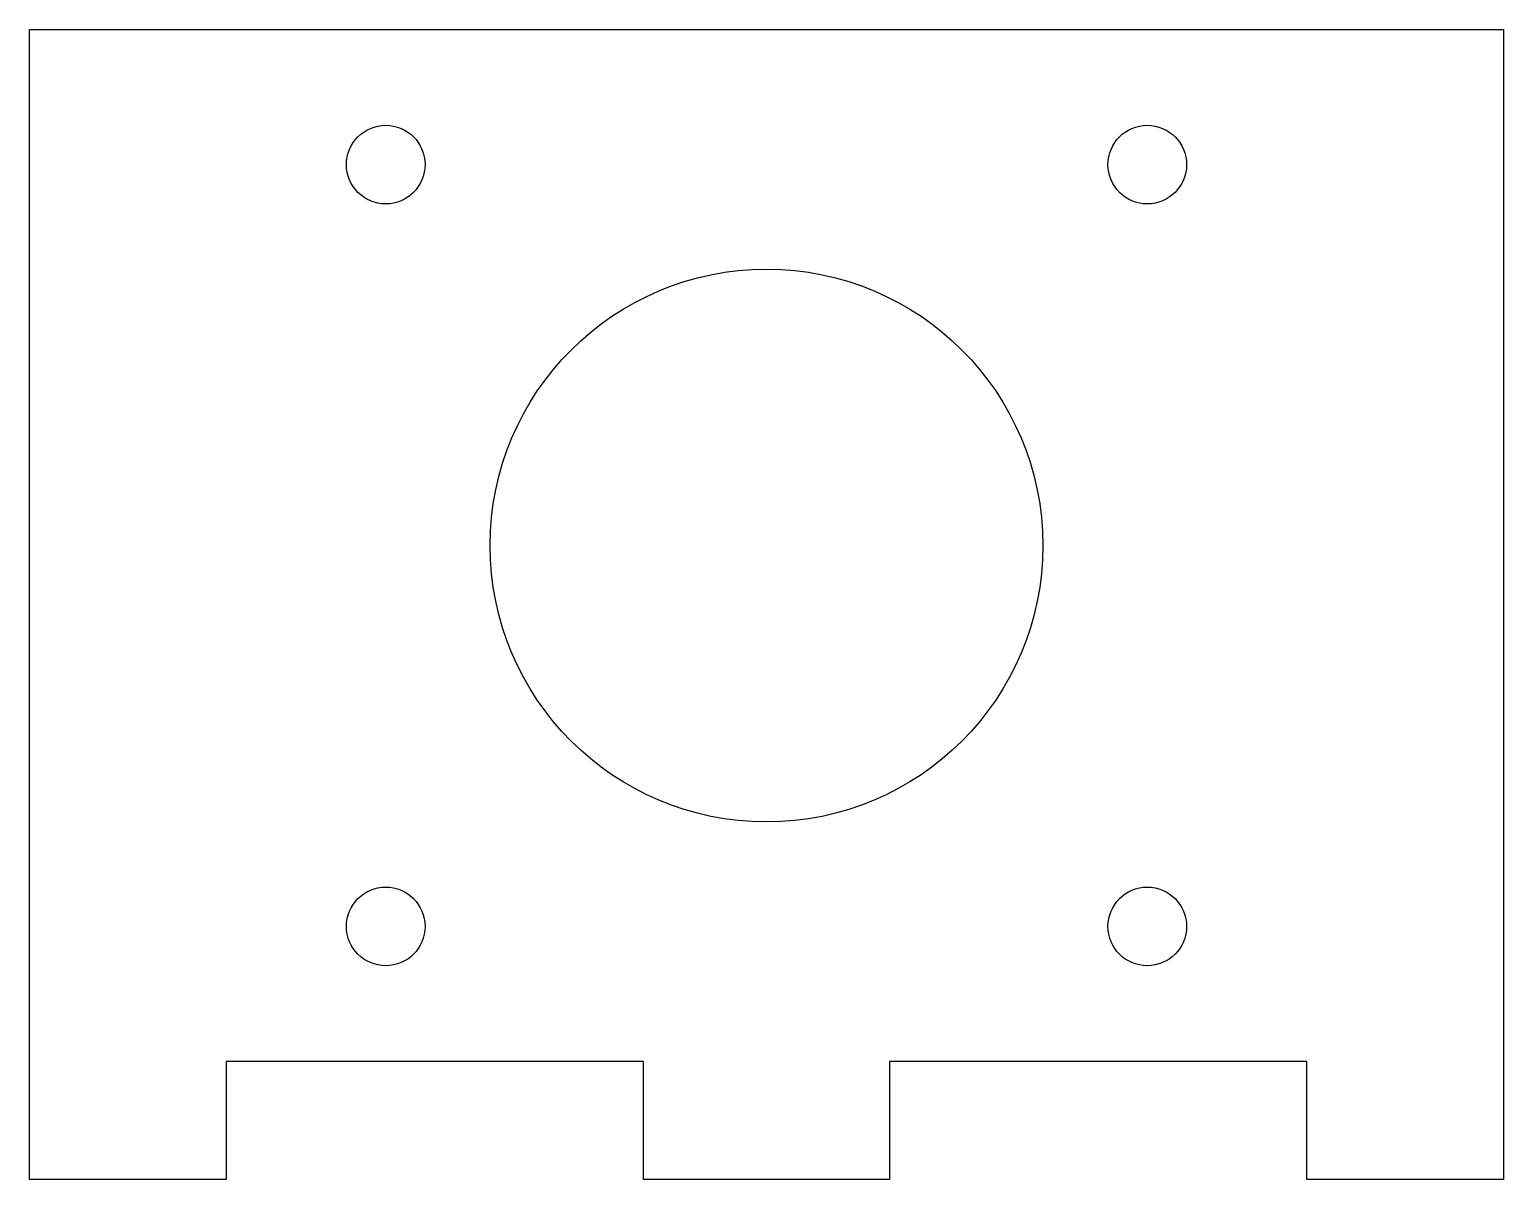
# Model space of a CAD drawing. Header units: millimetres. Extents: x -30 to 30, y -25.8 to 21.
import ezdxf

# ---------------------------------------------------------------- set-up
doc = ezdxf.new("R2010")
doc.units = ezdxf.units.MM
doc.layers.get('0').update_dxf_attribs({"linetype": 'CONTINUOUS'})

msp = doc.modelspace()

# ---------------------------------------------------------------- linework, layer by layer
msp.add_lwpolyline([(-30, 21), (30, 21), (30, -25.8), (22, -25.8), (22, -21), (5, -21), (5, -25.8), (-5, -25.8), (-5, -21), (-22, -21), (-22, -25.8), (-30, -25.8)], close=True)
for centre, radius in [((-15.5, 15.5), 1.6), ((15.5, 15.5), 1.6), ((0, 0), 11.25), ((-15.5, -15.5), 1.6), ((15.5, -15.5), 1.6)]:
    msp.add_circle(centre, radius)

doc.saveas('drawing.dxf')
